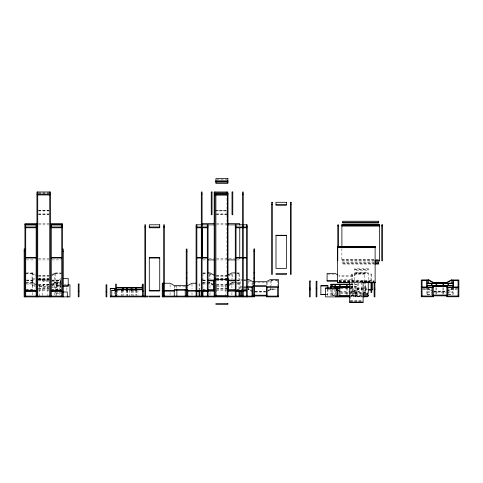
<?xml version="1.0" encoding="UTF-8"?>
<svg xmlns="http://www.w3.org/2000/svg" width="483" height="483" viewBox="0 0 483 483"><rect width="100%" height="100%" fill="white"/><g stroke="black" fill="none" stroke-linecap="round" stroke-linejoin="round"><path stroke-width="0.36" stroke-dasharray="2.42 1.81" d="M51.699 274.543L54.682 272.925L61.087 272.925M51.699 275.316L54.682 273.698L61.733 273.698M51.856 275.672L55.436 273.734L55.436 282.495L51.258 284.759M61.154 278.431L56.982 280.695L56.982 281.468L51.705 281.468M51.699 284.076L54.682 282.464L61.087 282.464M56.982 281.468L61.154 279.204M51.699 284.849L54.682 283.237L62.512 283.237M56.36 283.449L60.532 281.191L61.287 281.191L57.109 283.449L56.36 283.449L56.39 296.888M55.648 289.878L55.648 287.071L59.826 284.813L61.232 284.813M229.099 275.672L232.679 273.734M229.54 283.75L231.925 282.464L239.755 282.464M228.501 284.759L232.679 282.495L231.925 282.464L231.925 288.291M229.54 284.529L231.925 283.237L234.062 283.237M267.709 282.187L269.502 281.221M268.15 290.265L270.54 288.979L276.276 288.979M267.111 291.273L271.289 289.009L270.54 288.979M268.15 291.044L270.54 289.752L276.234 289.752M364.683 274.115L356.852 274.115L352.675 276.373L339.102 276.373L339.102 275.6L352.675 275.6L356.852 273.336L364.683 273.336L364.683 281.251L352.675 281.251L352.675 279.572L339.102 279.572L339.102 281.251M359.871 281.957L362.413 281.021L360.626 281.994M348.768 291.237L353.29 291.237L357.468 288.979L365.293 288.979L365.293 292.607M348.768 292.01L353.29 292.01L357.468 289.752L367.098 289.752M357.486 292.01L361.664 289.752L362.413 289.782L358.241 292.046L357.486 292.01L357.486 283.249M447.439 290.79L451.019 288.852L458.138 288.852M447.596 291.146L451.774 288.888L451.019 288.852L451.019 289.625L448.635 290.917M36.189 284.759L32.011 282.495L32.011 273.734L32.759 273.698L36.34 275.636M32.011 282.495L32.759 282.464L36.34 284.396M252.192 290.911L248.612 288.979L247.864 289.009L251.444 290.947M331.67 289.432L331.67 294.539L332.425 294.509L334.81 295.801M216.644 179.386L227.149 179.386M38.471 192.759L48.976 192.753M38.471 193.037L48.976 193.037M38.471 193.182L48.976 193.182M38.471 210.208L48.976 210.208M214.965 210.208L227.149 210.208M38.471 210.799L48.976 210.799M216.462 210.799L227.149 210.805M38.471 210.944L48.976 210.944M214.965 210.944L227.149 210.95M38.471 213.969L48.976 214.005M216.462 213.969L227.149 214.005M38.471 214.096L49.725 214.096M216.462 214.096L227.898 214.096M38.471 214.742L48.976 214.742M215.895 214.748L227.149 214.748M38.465 223.623L48.982 223.623M216.456 223.623L226.98 223.623M38.465 224.867L48.982 224.867M216.456 224.867L226.98 224.867M38.447 258.671L49 258.671M208.94 258.671L213.45 258.671M216.444 258.671L234.496 258.671M341.892 259.739L375.714 259.739M376.462 259.739L379.469 259.739M26.438 259.908L34.704 259.908M38.447 259.908L49 259.908M51.989 259.908L61.009 259.908M202.926 259.908L206.688 259.908M216.444 259.908L226.998 259.908M236.748 259.908L239.755 259.908M341.892 259.86L374.21 259.86M374.959 259.86L378.72 259.86M341.892 260.856L374.21 260.856M374.21 260.977L341.892 260.977L341.892 248.552M374.186 262.281L342.67 262.281L342.67 264.05L374.186 264.05M342.67 263.054L374.186 263.054M342.67 263.277L374.186 263.277M354.685 269.502L368.257 269.502M354.685 269.719L368.257 269.719M354.685 272.732L368.257 272.732M26.354 272.925L32.759 272.925L35.15 274.217M202.89 272.925L206.446 272.925M236.911 272.925L239.755 272.925L239.755 290.374M25.714 273.698L32.759 273.698M202.89 273.698L206.483 273.698M236.857 273.698L239.755 273.698M354.685 273.728L368.257 273.728M25.714 273.825L32.759 273.825M54.682 273.825L61.027 273.825M202.957 273.825L206.483 273.825M236.857 273.825L238.976 273.825M354.685 273.855L368.257 273.855M327.812 274.115L334.218 274.115M351.491 274.501L352.276 274.501M370.98 274.501L371.765 274.501M38.447 275.189L49 275.189M216.444 275.189L226.998 275.189M38.447 275.962L49 275.962M216.444 275.962L226.998 275.962M38.447 276.083L49 276.083M216.444 276.083L226.998 276.083M38.447 278.25L49 278.25M216.444 278.25L226.998 278.25M35.005 278.431L32.186 278.431L32.186 286.347L35.181 286.347M38.447 278.582L49 278.582M216.444 278.582L227.173 278.588M38.447 279.162L49 279.162M216.444 279.162L226.998 279.162M32.186 279.204L35.005 279.204M38.447 279.355L49 279.355M216.444 279.355L227.173 279.361M242.919 279.44L240.788 279.44L240.788 289.752L242.919 289.752M243.631 279.44L245.769 279.44M38.447 279.494L49.725 279.494M214.965 279.488L227.898 279.494M38.471 279.615L48.976 279.615M214.965 279.615L227.149 279.621M38.447 279.808L49 279.808M216.444 279.808L226.998 279.808M38.447 279.935L49 279.947M216.444 279.935L226.998 279.947M26.432 280.068L34.685 280.068M52.007 280.068L61.015 280.068M202.926 280.068L206.676 280.068M236.755 280.068L239.755 280.068M38.447 280.267L49 280.267M216.444 280.267L227.173 280.273M240.788 280.212L242.919 280.212M243.631 280.212L245.799 280.212M271.241 280.212L277.653 280.212M243.686 280.339L245.799 280.339M270.54 280.339L277.586 280.339M339.102 280.345L352.675 280.345M352.675 280.478L364.683 280.478M26.462 280.72L34.661 280.72M48.686 281.468L43.41 281.468L39.232 279.204L39.232 278.431L43.41 280.695L48.686 280.695M51.705 280.695L60.985 280.72M202.957 280.72L206.688 280.72M236.736 280.72L238.976 280.72M26.432 280.84L34.685 280.84M52.007 280.84L61.015 280.84M202.926 280.84L206.688 280.84M236.736 280.84L239.755 280.84M339.072 280.816L374.337 280.816M365.22 281.112L372.266 280.991L365.22 280.991L365.22 283.304M339.042 281.462L368.354 281.462M372.864 281.462L374.367 281.462M339.042 281.589L366.851 281.589M367.587 281.589L369.857 281.589M372.84 281.589L374.367 281.589M339.072 281.806L366.832 281.806M367.587 281.806L369.833 281.806M372.84 281.806L374.337 281.806M26.342 282.464L32.759 282.464M202.89 282.464L210.002 282.464L213.583 284.396M25.714 282.585L32.759 282.585M54.682 282.585L61.081 282.585M202.957 282.585L206.09 282.464M207.394 282.585L210.002 282.585M231.925 282.585L234.43 282.585M235.058 282.585L238.976 282.585M253.545 282.597L267.111 282.597M24.935 283.237L32.759 283.237L36.34 285.169M202.178 283.237L206.483 283.237M207.159 283.237L210.002 283.237L213.583 285.169M236.857 283.237L239.755 283.237M26.42 284.01L32.759 284.01L35.15 285.302M54.682 284.028L61.733 284.028M202.957 284.01L206.483 284.01M207.189 284.01L210.002 284.01L212.393 285.302M234.044 284.028L231.925 284.028L228.35 285.966L231.925 284.01L234.044 284.016M236.857 284.028L238.976 284.028L236.857 284.022M350.38 284.209L356.394 284.209L356.394 295.403M350.38 284.336L356.394 284.336M48.686 284.668L43.41 284.668L43.41 286.347L38.918 286.347M51.705 284.668L56.982 284.668L56.982 286.347L60.719 286.347M38.447 284.722L49 284.722M216.444 284.722L226.998 284.722M38.447 284.843L49 284.843M63.998 284.813L67.125 284.813M216.444 284.843L226.998 284.843M37.589 285.495L49.206 285.495M51.705 285.441L56.982 285.441M216.444 285.495L227.101 285.495M32.186 285.574L35.181 285.574M38.918 285.574L43.41 285.574M56.982 285.574L60.719 285.574M39.546 286.268L50.51 286.268L54.682 284.01L61.027 284.028M174.26 286.268L185.218 286.268M216.789 286.268L227.101 286.268M350.38 286.516L356.394 286.516M240.788 286.582L243.04 286.582M243.788 286.582L246.04 286.582M350.38 286.636L356.394 286.636M42.818 295.487L42.818 287.059L48.662 287.059M51.59 287.059L56.39 287.071L60.405 284.904L59.826 284.813L59.826 291.207M55.648 287.071L56.396 287.071L51.868 287.065M350.398 287.095L353.417 287.095L353.417 295.994L351.026 295.982M243.806 287.234L246.04 287.234M350.398 287.234L353.417 287.234M240.788 287.355L243.04 287.355M243.788 287.355L246.04 287.355M340.763 288.007L352.065 288.007L352.065 296.888L350.561 296.888M363.663 288.007L356.955 288.007L356.955 296.888M364.411 288.007L367.394 288.007M340.763 288.128L352.065 288.128M355.035 288.128L355.82 288.128M356.955 288.128L363.663 288.128M364.411 288.128L367.394 288.128M38.447 288.568L49 288.568M216.444 288.568L226.998 288.568M38.447 288.707L49 288.695M216.444 288.695L226.998 288.707M423.307 288.852L429.097 288.852L432.677 290.79M240.788 288.979L242.919 288.979M243.631 288.979L248.612 288.979M422.051 288.979L429.097 288.979M451.019 288.979L456.761 288.979M246.004 289.1L244.7 288.979M246.656 289.1L248.612 289.1M270.54 289.1L276.276 289.1M25.714 289.48L34.661 289.48M38.447 289.468L49 289.468M51.295 289.48L60.985 289.48M202.957 289.48L206.688 289.48M216.444 289.468L226.998 289.468M236.736 289.48L238.976 289.48M26.432 289.601L34.685 289.601M52.007 289.601L61.015 289.601M202.926 289.601L206.688 289.601M236.736 289.601L239.755 289.601M423.404 289.625L429.097 289.625L431.482 290.917M451.019 289.625L456.713 289.625M243.631 289.752L247.193 289.752M327.715 289.752L335.546 289.752M367.098 289.872L365.22 289.872L365.22 283.907M364.822 289.999L365.601 289.999M38.447 290.241L49 290.241M216.444 290.241L226.998 290.241M121.167 290.422L121.945 290.422M126.969 290.422L127.754 290.422M132.583 290.422L133.368 290.422M117.001 290.452L137.933 290.452M434.03 291.11L446.093 291.11M255.054 291.237L265.608 291.237M339.718 291.237L348.014 291.237M434.03 291.237L446.087 291.237M255.054 291.358L265.608 291.358M351.491 291.545L352.276 291.545M427.274 291.949L433.287 291.949M434.03 291.883L447.584 291.949M448.333 291.949L452.849 291.949M255.054 292.01L265.608 292.01M339.718 292.01L348.014 292.01M427.274 292.076L431.784 292.076M432.539 292.076L446.075 292.076M446.829 292.076L452.849 292.076M354.685 292.197L368.257 292.197M354.685 292.318L366.748 292.318M351.491 292.541L352.276 292.541L352.276 273.505L351.491 273.505L351.455 295.276M330.819 292.97L335.335 292.97M340.6 292.97L349.626 292.97M350.38 292.97L356.394 292.97M330.819 293.096L335.335 293.096M340.6 293.096L348.122 293.096M348.871 293.096L356.394 293.096M56.36 293.272L61.287 293.272M354.685 293.314L362.226 293.314M362.226 293.435L354.685 293.435L354.685 272.611L368.257 272.611L368.257 281.649M427.274 294.256L432.092 294.256M448.333 294.256L452.849 294.256M427.274 294.376L431.784 294.376M448.333 294.376L452.849 294.376M326.617 294.509L327.921 294.509M326.617 294.63L327.921 294.63L327.921 289.402M362.226 294.612L354.685 294.612L354.685 296.381L362.226 296.381M340.473 295.21L348.014 295.21M348.768 295.21L353.29 295.21L353.29 296.888L362.292 296.888M330.819 295.276L335.637 295.276M351.129 295.276L356.394 295.276M335.335 295.403L330.819 295.403L330.819 289.317M351.129 295.403L362.226 295.385M354.685 295.608L362.226 295.608M351.153 295.856L353.417 295.856M355.035 295.856L355.82 295.856M353.29 296.115L362.292 296.115M350.561 296.767L352.065 296.767M356.955 296.767L362.172 296.767M350.302 300.396L362.365 300.396M350.302 301.048L362.365 301.048M350.302 301.169L362.365 301.169M42.818 287.059L48.849 287.065M54.682 273.698L55.436 273.734M54.682 282.464L55.436 282.495M432.52 291.146L428.349 288.888L429.097 288.852L429.097 289.625M331.67 294.539L335.25 296.477M248.461 280.575L252.041 282.513L252.041 284.789M252.192 291.684L248.612 289.752L248.612 286.184M209.254 273.734L212.834 275.672M213.432 284.759L209.254 282.495L210.002 282.464L210.002 288.242M32.011 273.734L34.993 275.352M453.628 287.838L453.628 295.868M452.849 287.107L452.849 295.179M448.689 287.681L448.689 294.256M443.726 287.681L443.726 294.256M442.941 287.681L442.941 294.256M436.741 287.681L436.741 294.256M435.956 287.681L435.956 294.256M431.307 287.681L431.307 294.256M427.274 287.681L427.274 295.868M426.489 287.107L426.489 295.179M371.765 281.263L371.765 273.505L370.98 273.505L370.98 281.263M365.601 292.752L365.601 281.239L364.822 281.239L364.822 292.752M363.113 281.462L363.113 282.362M361.664 282.446L361.664 289.752M358.241 283.286L358.241 292.046M357.468 288.979L357.468 289.752M356.852 273.336L356.852 274.115M355.82 296.888L355.82 287.095L355.035 287.095L355.035 296.888M353.29 291.237L353.29 292.01M352.675 275.6L352.675 276.373M352.24 284.336L352.24 295.276M350.326 283.865L350.326 301.392M347.271 287.977L347.271 295.276M346.492 287.977L346.492 295.276M334.852 289.438L334.852 295.276M332.425 289.395L332.425 294.509M327.715 288.979L327.715 296.176M277.586 280.212L277.586 285.93M271.289 280.249L271.289 285.362M270.54 280.943L270.54 286.908M270.54 287.639L270.54 289.752M267.111 282.477L267.111 284.789M266.362 282.477L266.362 284.668M252.79 282.477L252.79 284.668M248.612 280.943L248.612 285.453M238.976 273.698L238.976 291.152M232.679 274.465L232.679 278.848M231.925 273.825L231.925 278.939M231.925 292.553L231.925 296.109M226.968 193.924L226.968 295.505M225.144 285.495L225.144 296.109M216.789 285.495L216.789 295.403M210.002 273.825L210.002 278.939M210.002 292.535L210.002 296.109M209.254 274.465L209.254 278.848M202.957 273.698L202.957 290.132M199.835 290.374L199.835 283.237L199.05 283.237L199.05 291.152M192.005 284.028L192.005 289.003M192.005 292.553L192.005 295.397M187.833 286.286L187.833 288.393M185.218 286.202L185.218 288.327M176.869 286.202L176.869 288.327M174.26 286.202L174.26 288.327M170.082 284.668L170.082 288.955M170.082 292.535L170.082 295.391M137.933 290.325L137.933 295.385M136.435 290.186L136.435 295.505M136.182 290.144L136.182 295.391M135.397 290.144L135.397 295.391M133.368 290.186L133.368 296.888M132.583 290.186L132.583 295.451M131.931 290.144L131.931 295.391M131.147 290.144L131.147 295.391M129.329 290.186L129.329 296.888M127.754 290.186L127.754 296.888M127.168 290.144L127.168 295.391M126.969 290.186L126.969 295.451M126.383 290.144L126.383 295.391M123.394 289.643L123.394 295.391M122.61 290.144L122.61 295.391M121.945 290.186L121.945 296.888M121.167 290.186L121.167 295.451M117.327 290.186L117.327 295.403M114.549 291.678L114.549 296.888M66.871 287.651L66.871 291.207M60.532 281.191L60.532 289.715M60.405 284.813L60.405 290.144M60.405 290.899L60.405 295.391M59.826 291.919L59.826 296.888M57.109 283.449L57.109 291.164M57.109 291.871L57.109 293.272M56.046 291.943L56.046 295.475M55.648 290.579L55.648 295.487M54.682 272.925L54.682 289.715M54.682 292.553L54.682 296.109M47.902 285.495L47.902 296.109M43.41 280.695L43.41 281.468M39.546 285.495L39.546 296.109M32.759 272.925L32.759 289.673M32.759 292.535L32.759 296.109M368.257 268.723L354.685 268.723L354.685 270.492L368.257 270.492L368.257 268.723"/><path stroke-width="0.72" d="M227.753 275.189L231.925 272.925L235.487 272.925M451.774 283.044L451.774 280.128L447.596 282.386L446.847 282.35L451.019 280.092L458.85 280.092L458.85 296.767L446.847 296.767L446.847 286.202M428.349 280.128L429.097 280.092L433.275 282.35L432.52 282.386L428.349 280.128L428.349 283.044M331.67 287.971L331.67 285.779L332.425 285.749L336.597 288.007L336.597 290.198M336.597 288.007L335.848 288.043L331.67 285.779M215.895 180.811L227.898 180.811M215.895 181.457L227.898 181.457M215.895 181.584L227.898 181.584M215.895 182.242L227.898 182.242M215.895 193.188L227.898 193.188M36.937 194.172L50.51 194.172M201.308 194.178L202.093 194.178M214.18 194.172L216.462 194.172M242.49 194.178L243.275 194.178M215.895 194.824L227.898 194.824M37.722 194.951L49.725 194.951M214.965 194.951L227.898 194.951M290.361 204.502L291.146 204.502M271.561 204.508L272.346 204.508M275.998 204.508L286.437 204.508M342.67 222.24L378.69 222.24M36.962 223.623L24.935 223.623L24.935 296.888M50.486 223.623L62.512 223.623L62.512 296.882M214.204 223.623L202.178 223.623L202.178 225.114M227.728 223.623L239.755 223.623L239.755 225.114M24.935 224.794L36.937 224.788M50.51 224.788L62.512 224.788M341.892 224.818L379.469 224.818M24.935 224.867L36.962 224.867M50.486 224.867L62.512 224.867M208.191 224.867L214.204 224.867M227.728 224.867L235.245 224.867M337.774 225.809L338.559 225.809M341.892 225.809L379.469 225.809M381.739 225.809L382.518 225.809M341.892 225.935L379.469 225.935M24.935 227.004L36.937 227.004M50.51 227.004L62.512 226.998M144.852 227.004L145.637 227.004M149.289 227.004L159.728 227.004M163.652 227.004L164.437 227.004M196.08 227.004L208.082 227.004M235.269 227.004L247.272 226.998M25.714 227.783L36.153 227.783M51.295 227.777L61.733 227.777M196.865 227.783L207.304 227.783M236.048 227.777L246.487 227.777M275.998 235.396L286.437 235.396M337.539 246.541L375.122 246.541M337.539 247.537L375.122 247.537M337.539 247.658L375.122 247.658M24.935 249.023L24.15 249.041L24.15 296.888L69.944 296.888L69.944 284.813L67.831 284.813M62.512 249.035L63.297 249.017L63.297 296.882M24.15 251.22L24.935 251.22M62.512 251.208L63.297 251.208M186.233 251.22L187.018 251.22M253.829 251.208L254.613 251.208M25.714 257.777L36.153 257.777M51.295 257.771L61.733 257.771M196.865 257.777L207.304 257.777M236.048 257.771L246.487 257.771M25.714 257.898L36.153 257.898M51.295 257.892L61.733 257.892M149.289 257.898L159.728 257.898M196.865 257.898L207.304 257.898M236.048 257.892L246.487 257.892M208.191 259.908L214.204 259.908M227.728 259.908L235.245 259.908M374.959 260.856L379.469 260.856M374.959 260.977L379.469 260.977L379.469 224.692L341.892 224.692L341.892 246.813M374.935 262.281L378.69 262.281L378.69 264.05L374.935 264.05M374.935 263.277L378.69 263.277M186.233 272.925L187.018 272.925M207.871 272.925L210.002 272.925L214.18 275.189M253.829 272.919L254.613 272.919M186.233 278.087L187.018 278.087M253.829 278.081L254.613 278.081M63.273 278.431L68.2 278.431L68.2 286.347L62.965 286.347M201.308 279.361L202.093 279.361M247.193 279.44L248.612 279.44L252.79 281.704L266.362 281.704L270.54 279.44L278.365 279.44L278.365 296.888L266.362 296.888L266.362 285.676L252.79 285.676L252.79 296.888L162.258 296.888L162.258 283.237L170.082 283.237L174.26 285.495L187.833 285.495L192.005 283.237L196.237 283.237M208.179 280.068L214.18 280.068M227.753 280.068L235.257 280.068M201.308 280.273L202.093 280.273M422.051 280.212L429.097 280.092L421.267 280.092L421.267 296.767L433.275 296.767L433.275 286.202M458.065 280.212L451.019 280.212L451.774 280.128M327.1 280.478L337.605 280.478M208.179 280.84L214.18 280.84M227.753 280.84L235.257 280.84M337.605 281.251L327.1 281.251L327.1 273.336L334.93 273.336L337.913 274.954M337.539 282.579L349.577 282.579M363.083 282.579L375.122 282.579M427.274 283.189L452.849 283.189M186.233 283.237L187.018 283.237M253.829 283.225L254.613 283.225M427.274 283.31L452.849 283.31M349.626 284.209L330.819 284.209L330.819 288.097M330.819 284.336L349.626 284.336M427.274 285.495L452.849 285.495M62.965 285.574L68.2 285.574M427.274 285.616L452.849 285.616M320.875 285.87L327.921 285.87M433.275 286.334L446.847 286.334M252.79 286.461L266.362 286.449M330.819 286.516L349.626 286.516M246.789 286.582L252.79 286.582M266.362 286.582L278.365 286.582M330.819 286.636L349.626 286.636M349.644 287.095L339.845 287.095L339.845 295.994M422.051 287.107L432.49 287.107M447.626 287.107L458.065 287.107M339.845 287.234L349.644 287.234M421.267 287.234L433.275 287.234M446.847 287.234L458.85 287.234M246.789 287.355L252.79 287.355M266.362 287.355L278.365 287.355M116.343 287.79L142.503 287.79M116.343 287.91L142.503 287.91M340.008 288.007L336.995 288.007L336.995 290.319M309.452 288.128L310.237 288.128M316.117 288.128L316.902 288.128M325.56 288.128L335.999 288.128M336.995 288.128L340.008 288.128M374.132 288.128L374.917 288.128M115.509 288.568L110.275 288.568L110.275 296.888L148.184 296.888L148.184 296.109L110.607 296.109L110.607 296.888M110.275 288.695L115.848 288.695M208.179 289.601L214.18 289.601M227.753 289.601L235.257 289.601M116.343 289.643L142.503 289.643M116.343 289.764L142.503 289.764M309.452 289.752L310.237 289.752M368.348 289.752L372.266 289.752M374.132 289.752L374.917 289.752M368.348 289.872L372.266 289.872L372.266 282.458M115.509 290.325L111.772 290.325L111.772 296.085M174.26 290.241L187.833 290.241M162.258 290.374L174.26 290.374M187.833 290.374L196.062 290.374M208.179 290.374L214.18 290.374M227.753 290.374L235.257 290.374M111.772 290.452L115.509 290.452M25.714 290.766L36.153 290.766M51.295 290.766L61.733 290.766M149.289 290.766L159.728 290.766M163.652 290.766L164.437 290.766M196.865 290.766L207.304 290.766M236.048 290.766L246.487 290.766M25.714 290.887L36.153 290.887M51.295 290.887L61.733 290.887M196.865 290.887L207.304 290.887M236.048 290.887L246.487 290.887M115.558 291.032L116.343 291.032M142.503 291.032L143.288 291.032M25.714 291.152L36.189 291.152M51.258 291.152L61.733 291.152M78.246 291.158L79.031 291.158M163.037 291.152L174.26 291.152M187.833 291.152L199.05 291.152M202.957 291.152L214.18 291.152M227.753 291.152L238.976 291.152M106.043 291.817L106.828 291.817M62.778 291.943L67.27 291.943L67.27 296.888M362.981 293.435L368.257 293.435L368.257 282.012M320.875 294.509L325.965 294.509M325.965 294.63L320.875 294.63L320.875 285.749L327.921 285.749L327.921 288.067M362.981 294.612L368.257 294.612L368.257 296.381L362.981 296.381M433.275 295.083L446.847 295.095M252.79 295.21L266.362 295.222M362.981 295.608L368.257 295.608M339.845 295.856L349.644 295.856M433.275 295.856L446.847 295.856M215.895 295.982L227.898 295.982M252.79 295.982L266.362 295.982M339.718 295.982L350.272 295.982M421.267 295.994L433.275 295.994M446.847 295.994L458.85 295.994M25.714 296.103L36.189 296.109M37.722 296.103L49.725 296.103M51.258 296.109L61.733 296.103M162.258 296.109L214.18 296.109M214.965 296.103L252.79 296.115M266.362 296.115L278.365 296.115M335.969 296.115L339.718 296.115M349.807 296.888L325.56 296.888L325.56 288.007L335.999 288.007L335.999 296.888M362.92 296.888L367.394 296.767M349.547 302.165L363.113 302.165M336.138 289.299L339.718 291.237M458.065 280.092L458.065 295.994M453.628 280.212L453.628 287.107M452.849 280.212L452.849 287.107M448.689 283.31L448.689 285.501M447.904 283.31L447.904 285.501M447.626 295.994L447.626 286.202L432.49 286.202L432.49 295.994M443.726 283.31L443.726 285.501M442.941 283.31L442.941 285.501M436.741 283.31L436.741 285.501M435.956 283.31L435.956 285.501M432.092 283.31L432.092 285.501M431.307 283.31L431.307 285.501M427.274 280.212L427.274 287.107M426.489 280.212L426.489 287.107M422.051 280.092L422.051 295.994M374.917 282.416L374.917 296.888L374.132 296.888L374.132 282.416M374.337 246.541L374.337 247.537M371.765 282.018L371.765 292.541L370.98 292.541L370.98 282.018M367.394 293.115L367.394 294.702M363.113 282.217L363.113 302.286L349.547 302.286L349.547 282.217M347.271 284.336L347.271 286.522M346.492 284.336L346.492 286.522M340.286 284.336L340.286 286.522M339.718 295.21L339.718 296.888M339.507 284.336L339.507 286.522M338.559 246.686L338.559 224.818L337.774 224.818L337.774 260.856M338.323 246.541L338.323 247.537M337.967 296.888L337.967 287.095L337.188 287.095L337.188 296.888M335.637 284.336L335.637 286.522M334.852 284.336L334.852 286.522M277.586 287.355L277.586 296.115M267.147 287.355L267.147 296.115M252.005 287.355L252.005 296.115M247.272 296.882L247.272 224.788L235.269 224.788L235.269 296.888M246.487 224.788L246.487 296.882M243.275 296.888L243.275 191.98L242.49 191.98L242.49 296.888M241.566 290.277L241.566 296.115M240.788 290.277L240.788 296.176M239.755 227.849L239.755 258.417M239.755 290.374L239.755 296.109M238.976 290.374L238.976 296.109M236.048 224.788L236.048 296.888M228.682 278.588L228.682 280.273M228.537 280.84L228.537 289.601M227.753 296.888L227.753 191.98L214.18 191.98L214.18 296.888M226.968 191.98L226.968 193.441M226.968 296.103L226.968 296.888M215.11 278.588L215.11 280.273M214.965 191.98L214.965 296.888M213.395 280.84L213.395 289.601M208.082 296.888L208.082 224.788L196.08 224.794L196.08 296.888M207.304 224.788L207.304 296.888M202.957 290.374L202.957 296.109M202.178 227.849L202.178 258.417M202.178 290.374L202.178 296.109M202.093 296.888L202.093 191.98L201.308 191.98L201.308 296.888M199.835 290.374L199.835 296.109M199.05 290.374L199.05 296.109M196.865 224.794L196.865 296.888M187.833 296.109L187.833 289.468L174.26 289.468L174.26 296.109M187.018 296.888L187.018 249.023L186.233 249.041L186.233 296.888M185.218 289.74L185.218 296.109M176.869 289.74L176.869 296.109M164.437 296.888L164.437 224.788L163.652 224.788L163.652 296.888M163.037 283.237L163.037 296.109M145.637 296.888L145.637 224.794L144.852 224.794L144.852 296.888M143.288 296.109L143.288 284.143L142.503 284.143L142.503 296.109M142.165 284.928L142.165 288.369M136.182 287.91L136.182 290.144M135.397 287.91L135.397 290.144M131.931 287.91L131.931 290.144M131.147 287.91L131.147 290.144M127.168 287.91L127.168 290.144M126.383 287.91L126.383 290.144M123.394 287.91L123.394 290.144M122.61 287.91L122.61 290.144M116.343 296.109L116.343 284.143L115.558 284.143L115.558 296.109M115.328 288.695L115.328 290.422L114.549 290.422L114.549 288.695M67.958 296.109L67.958 296.888M61.733 224.788L61.733 296.882M51.295 224.788L51.295 296.888M50.51 296.888L50.51 191.98L36.937 191.98L36.937 296.888M49.725 191.98L49.725 296.888M37.722 191.98L37.722 296.888M36.153 224.788L36.153 296.888M25.714 224.794L25.714 296.888M227.898 178.613L215.895 178.613L215.895 183.443L227.898 183.443L227.898 178.613M212.031 191.98L211.246 191.98L211.246 214.748L212.031 214.748L212.031 191.98M232.794 191.98L232.009 191.98L232.009 214.748L232.794 214.748L232.794 191.98M227.898 193.037L215.895 193.037L215.895 296.236L227.898 296.236L227.898 193.037M291.146 202.292L290.361 202.292L290.361 274.386L291.146 274.386L291.146 202.292M272.346 202.292L271.561 202.292L271.561 274.392L272.346 274.392L272.346 202.292M286.437 202.299L275.998 202.299L275.998 205.281L286.437 205.281L286.437 202.299M378.69 221.244L342.67 221.244L342.67 223.013L378.69 223.013L378.69 221.244M159.728 224.794L149.289 224.794L149.289 227.783L159.728 227.783L159.728 224.794M382.518 224.818L381.739 224.818L381.739 260.856L382.518 260.856L382.518 224.818M286.437 235.275L275.998 235.275L275.998 268.391L286.437 268.391L286.437 235.275M375.122 246.421L337.539 246.421L337.539 282.706L375.122 282.706L375.122 246.421M254.613 249.035L253.829 249.017L253.829 296.882L254.613 296.882L254.613 249.017M159.728 257.777L149.289 257.777L149.289 290.887L159.728 290.887L159.728 257.777M286.437 273.607L275.998 273.607L275.998 274.386L286.437 274.386L286.437 273.607M310.237 280.991L309.452 280.991L309.452 296.888L310.237 296.888L310.237 280.991M316.902 281.239L316.117 281.239L316.117 296.888L316.902 296.888L316.902 281.239M447.596 282.35L432.52 282.477L447.596 282.35M79.031 284.016L78.246 284.016L78.246 296.888L79.031 296.888L79.031 284.016M106.828 284.928L106.043 284.928L106.043 296.888L106.828 296.888L106.828 284.928M159.728 296.103L149.289 296.103L149.289 296.888L159.728 296.888L159.728 296.103M227.898 303.602L215.895 303.602L215.895 304.387L227.898 304.387L227.898 303.602"/></g></svg>
